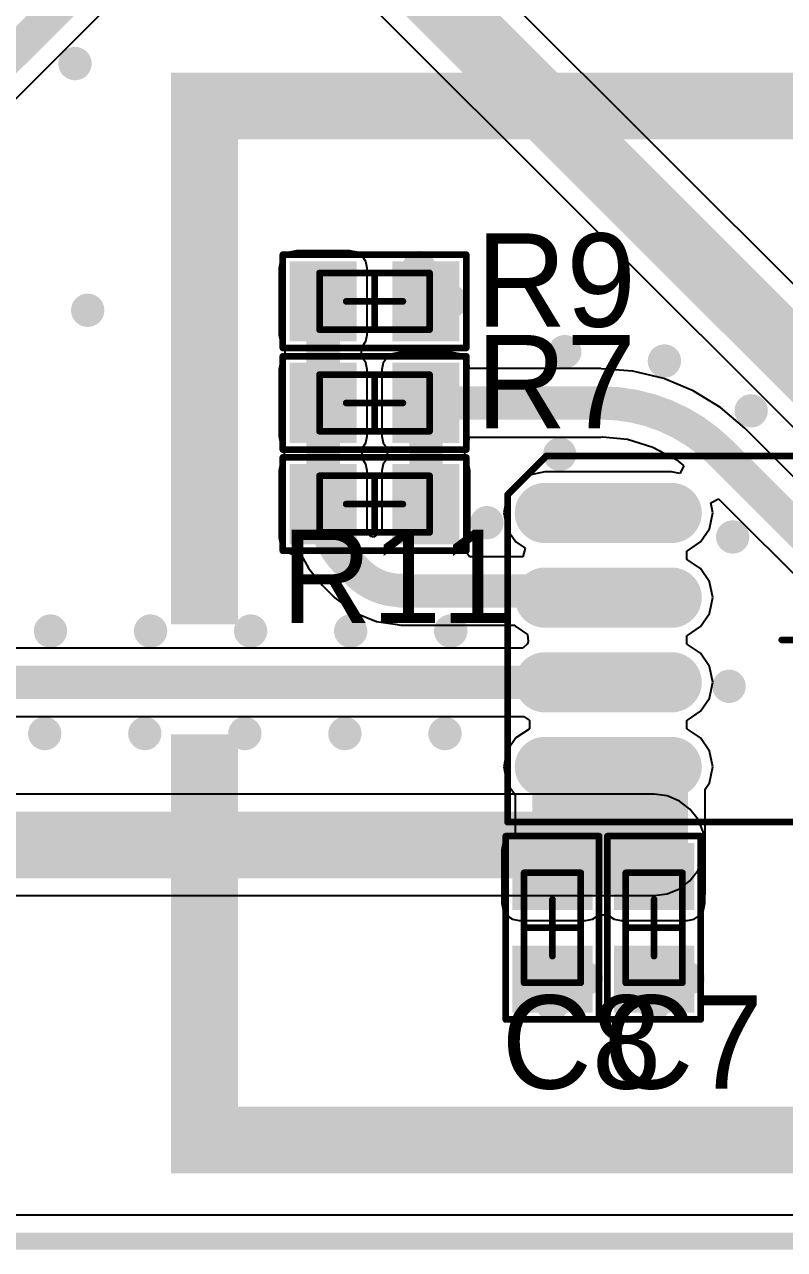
# Model space of a CAD drawing. Header units: millimetres. Extents: x 56 to 179, y 42 to 122.
# Drawn here: x 109.05 to 120.45, y 41.91 to 60.29 of the extents above; entities that cross this region are included whole.
import ezdxf

# ---------------------------------------------------------------- set-up
doc = ezdxf.new("R2010")
doc.units = ezdxf.units.MM
for name, color, linetype in [('BottomLayer', 5, 'Continuous'), ('KeepOutLayer', 6, 'Continuous'), ('Mechanical13', 56, 'Continuous'), ('Mechanical15', 56, 'Continuous'), ('Mechanical29', 56, 'Continuous'), ('MultiLayer', 9, 'Continuous'), ('TopLayer', 1, 'Continuous'), ('TopOverlay', 2, 'Continuous'), ('TopPaste', 8, 'Continuous'), ('TopSolder', 216, 'Continuous'), ('ViaHoleLayer', 16, 'Continuous')]:
    doc.layers.add(name, color=color, linetype=linetype)

# ---------------------------------------------------------------- blocks, each defined once
blk = doc.blocks.new('CC0603_24')
at = {"layer": 'Mechanical13', "const_width": 0.1}
for points in [[(-0.825, -0.425), (-0.825, 0.425)], [(-0.825, 0.425), (0.825, 0.425)], [(0.825, -0.425), (0.825, 0.425)], [(-0.825, -0.425), (0.825, -0.425)]]:
    blk.add_lwpolyline(points, dxfattribs=at)
at = {"layer": 'Mechanical13', "const_width": 0.05}
for points in [[(-0.85, 0.425, 1), (-0.8, 0.425, 1)], [(-0.85, 0.425, 1), (-0.8, 0.425, 1)], [(0.8, 0.425, 1), (0.85, 0.425, 1)], [(0.8, 0.425, 1), (0.85, 0.425, 1)], [(-0.85, -0.425, 1), (-0.8, -0.425, 1)], [(-0.85, -0.425, 1), (-0.8, -0.425, 1)], [(0.8, -0.425, 1), (0.85, -0.425, 1)], [(0.8, -0.425, 1), (0.85, -0.425, 1)]]:
    blk.add_lwpolyline(points, format="xyb", close=True, dxfattribs=at)
at = {"layer": 'Mechanical15', "const_width": 0.1}
for points in [[(0, -0.425), (0, 0.425)], [(-0.425, 0), (0.425, 0)]]:
    blk.add_lwpolyline(points, dxfattribs=at)
at = {"layer": 'Mechanical15', "const_width": 0.05}
for points in [[(-0.025, 0.425, 1), (0.025, 0.425, 1)], [(-0.45, 0, 1), (-0.4, 0, 1)], [(0.4, 0, 1), (0.45, 0, 1)], [(-0.025, -0.425, 1), (0.025, -0.425, 1)]]:
    blk.add_lwpolyline(points, format="xyb", close=True, dxfattribs=at)
at = {"layer": 'TopLayer'}
for points in [[(-1.17, -0.5), (-0.37, -0.5), (-1.17, 0.5), (-0.37, 0.5)], [(0.37, -0.5), (1.17, -0.5), (0.37, 0.5), (1.17, 0.5)]]:
    blk.add_solid(points, dxfattribs=at)
at = {"layer": 'TopOverlay', "const_width": 0.1}
for points in [[(-1.375, -0.7), (-1.375, 0.7)], [(-1.375, 0.7), (1.375, 0.7)], [(1.375, -0.7), (1.375, 0.7)], [(-1.375, -0.7), (1.375, -0.7)]]:
    blk.add_lwpolyline(points, dxfattribs=at)
at = {"layer": 'TopOverlay', "const_width": 0.05}
for points in [[(-1.4, 0.7, 1), (-1.35, 0.7, 1)], [(-1.4, 0.7, 1), (-1.35, 0.7, 1)], [(1.35, 0.7, 1), (1.4, 0.7, 1)], [(1.35, 0.7, 1), (1.4, 0.7, 1)], [(-1.4, -0.7, 1), (-1.35, -0.7, 1)], [(-1.4, -0.7, 1), (-1.35, -0.7, 1)], [(1.35, -0.7, 1), (1.4, -0.7, 1)], [(1.35, -0.7, 1), (1.4, -0.7, 1)]]:
    blk.add_lwpolyline(points, format="xyb", close=True, dxfattribs=at)
at = {"layer": 'TopPaste'}
for points in [[(-1.17, -0.5), (-0.37, -0.5), (-1.17, 0.5), (-0.37, 0.5)], [(0.37, -0.5), (1.17, -0.5), (0.37, 0.5), (1.17, 0.5)]]:
    blk.add_solid(points, dxfattribs=at)
at = {"layer": 'TopSolder'}
for points in [[(-1.272, -0.602), (-0.268, -0.602), (-1.272, 0.602), (-0.268, 0.602)], [(0.268, -0.602), (1.272, -0.602), (0.268, 0.602), (1.272, 0.602)]]:
    blk.add_solid(points, dxfattribs=at)
blk = doc.blocks.new('CC0603_26')
at = {"layer": 'Mechanical13', "const_width": 0.1}
for points in [[(-0.825, 0.425), (-0.825, -0.425)], [(0.825, 0.425), (-0.825, 0.425)], [(0.825, 0.425), (0.825, -0.425)], [(0.825, -0.425), (-0.825, -0.425)]]:
    blk.add_lwpolyline(points, dxfattribs=at)
at = {"layer": 'Mechanical13', "const_width": 0.05}
for points in [[(-0.85, 0.425, 1), (-0.8, 0.425, 1)], [(-0.85, 0.425, 1), (-0.8, 0.425, 1)], [(0.8, 0.425, 1), (0.85, 0.425, 1)], [(0.8, 0.425, 1), (0.85, 0.425, 1)], [(-0.85, -0.425, 1), (-0.8, -0.425, 1)], [(-0.85, -0.425, 1), (-0.8, -0.425, 1)], [(0.8, -0.425, 1), (0.85, -0.425, 1)], [(0.8, -0.425, 1), (0.85, -0.425, 1)]]:
    blk.add_lwpolyline(points, format="xyb", close=True, dxfattribs=at)
at = {"layer": 'Mechanical15', "const_width": 0.1}
for points in [[(0, 0.425), (0, -0.425)], [(0.425, 0), (-0.425, 0)]]:
    blk.add_lwpolyline(points, dxfattribs=at)
at = {"layer": 'Mechanical15', "const_width": 0.05}
for points in [[(-0.025, 0.425, 1), (0.025, 0.425, 1)], [(-0.45, 0, 1), (-0.4, 0, 1)], [(0.4, 0, 1), (0.45, 0, 1)], [(-0.025, -0.425, 1), (0.025, -0.425, 1)]]:
    blk.add_lwpolyline(points, format="xyb", close=True, dxfattribs=at)
at = {"layer": 'TopLayer'}
for points in [[(-1.17, -0.5), (-0.37, -0.5), (-1.17, 0.5), (-0.37, 0.5)], [(0.37, -0.5), (1.17, -0.5), (0.37, 0.5), (1.17, 0.5)]]:
    blk.add_solid(points, dxfattribs=at)
at = {"layer": 'TopOverlay', "const_width": 0.1}
for points in [[(-1.375, 0.7), (-1.375, -0.7)], [(1.375, 0.7), (-1.375, 0.7)], [(1.375, 0.7), (1.375, -0.7)], [(1.375, -0.7), (-1.375, -0.7)]]:
    blk.add_lwpolyline(points, dxfattribs=at)
at = {"layer": 'TopOverlay', "const_width": 0.05}
for points in [[(-1.4, 0.7, 1), (-1.35, 0.7, 1)], [(-1.4, 0.7, 1), (-1.35, 0.7, 1)], [(1.35, 0.7, 1), (1.4, 0.7, 1)], [(1.35, 0.7, 1), (1.4, 0.7, 1)], [(-1.4, -0.7, 1), (-1.35, -0.7, 1)], [(-1.4, -0.7, 1), (-1.35, -0.7, 1)], [(1.35, -0.7, 1), (1.4, -0.7, 1)], [(1.35, -0.7, 1), (1.4, -0.7, 1)]]:
    blk.add_lwpolyline(points, format="xyb", close=True, dxfattribs=at)
at = {"layer": 'TopPaste'}
for points in [[(-1.17, -0.5), (-0.37, -0.5), (-1.17, 0.5), (-0.37, 0.5)], [(0.37, -0.5), (1.17, -0.5), (0.37, 0.5), (1.17, 0.5)]]:
    blk.add_solid(points, dxfattribs=at)
at = {"layer": 'TopSolder'}
for points in [[(-1.272, -0.602), (-0.268, -0.602), (-1.272, 0.602), (-0.268, 0.602)], [(0.268, -0.602), (1.272, -0.602), (0.268, 0.602), (1.272, 0.602)]]:
    blk.add_solid(points, dxfattribs=at)
blk = doc.blocks.new('CC0603_38')
at = {"layer": 'Mechanical13', "const_width": 0.1}
for points in [[(-0.825, -0.425), (-0.825, 0.425)], [(0.825, 0.425), (-0.825, 0.425)], [(0.825, -0.425), (0.825, 0.425)], [(0.825, -0.425), (-0.825, -0.425)]]:
    blk.add_lwpolyline(points, dxfattribs=at)
at = {"layer": 'Mechanical13', "const_width": 0.05}
for points in [[(-0.85, 0.425, 1), (-0.8, 0.425, 1)], [(-0.85, 0.425, 1), (-0.8, 0.425, 1)], [(0.8, 0.425, 1), (0.85, 0.425, 1)], [(0.8, 0.425, 1), (0.85, 0.425, 1)], [(-0.85, -0.425, 1), (-0.8, -0.425, 1)], [(-0.85, -0.425, 1), (-0.8, -0.425, 1)], [(0.8, -0.425, 1), (0.85, -0.425, 1)], [(0.8, -0.425, 1), (0.85, -0.425, 1)]]:
    blk.add_lwpolyline(points, format="xyb", close=True, dxfattribs=at)
at = {"layer": 'Mechanical15', "const_width": 0.1}
for points in [[(0, -0.425), (0, 0.425)], [(0.425, 0), (-0.425, 0)]]:
    blk.add_lwpolyline(points, dxfattribs=at)
at = {"layer": 'Mechanical15', "const_width": 0.05}
for points in [[(-0.025, 0.425, 1), (0.025, 0.425, 1)], [(-0.45, 0, 1), (-0.4, 0, 1)], [(0.4, 0, 1), (0.45, 0, 1)], [(-0.025, -0.425, 1), (0.025, -0.425, 1)]]:
    blk.add_lwpolyline(points, format="xyb", close=True, dxfattribs=at)
at = {"layer": 'TopLayer'}
for points in [[(-1.17, -0.5), (-0.37, -0.5), (-1.17, 0.5), (-0.37, 0.5)], [(0.37, -0.5), (1.17, -0.5), (0.37, 0.5), (1.17, 0.5)]]:
    blk.add_solid(points, dxfattribs=at)
at = {"layer": 'TopOverlay', "const_width": 0.1}
for points in [[(-1.375, -0.7), (-1.375, 0.7)], [(1.375, 0.7), (-1.375, 0.7)], [(1.375, -0.7), (1.375, 0.7)], [(1.375, -0.7), (-1.375, -0.7)]]:
    blk.add_lwpolyline(points, dxfattribs=at)
at = {"layer": 'TopOverlay', "const_width": 0.05}
for points in [[(-1.4, 0.7, 1), (-1.35, 0.7, 1)], [(-1.4, 0.7, 1), (-1.35, 0.7, 1)], [(1.35, 0.7, 1), (1.4, 0.7, 1)], [(1.35, 0.7, 1), (1.4, 0.7, 1)], [(-1.4, -0.7, 1), (-1.35, -0.7, 1)], [(-1.4, -0.7, 1), (-1.35, -0.7, 1)], [(1.35, -0.7, 1), (1.4, -0.7, 1)], [(1.35, -0.7, 1), (1.4, -0.7, 1)]]:
    blk.add_lwpolyline(points, format="xyb", close=True, dxfattribs=at)
at = {"layer": 'TopPaste'}
for points in [[(-1.17, -0.5), (-0.37, -0.5), (-1.17, 0.5), (-0.37, 0.5)], [(0.37, -0.5), (1.17, -0.5), (0.37, 0.5), (1.17, 0.5)]]:
    blk.add_solid(points, dxfattribs=at)
at = {"layer": 'TopSolder'}
for points in [[(-1.272, -0.602), (-0.268, -0.602), (-1.272, 0.602), (-0.268, 0.602)], [(0.268, -0.602), (1.272, -0.602), (0.268, 0.602), (1.272, 0.602)]]:
    blk.add_solid(points, dxfattribs=at)
blk = doc.blocks.new('CC0603_39')
at = {"layer": 'Mechanical13', "const_width": 0.1}
for points in [[(-0.825, -0.425), (-0.825, 0.425)], [(0.825, 0.425), (-0.825, 0.425)], [(0.825, -0.425), (0.825, 0.425)], [(0.825, -0.425), (-0.825, -0.425)]]:
    blk.add_lwpolyline(points, dxfattribs=at)
at = {"layer": 'Mechanical13', "const_width": 0.05}
for points in [[(-0.85, 0.425, 1), (-0.8, 0.425, 1)], [(-0.85, 0.425, 1), (-0.8, 0.425, 1)], [(0.8, 0.425, 1), (0.85, 0.425, 1)], [(0.8, 0.425, 1), (0.85, 0.425, 1)], [(-0.85, -0.425, 1), (-0.8, -0.425, 1)], [(-0.85, -0.425, 1), (-0.8, -0.425, 1)], [(0.8, -0.425, 1), (0.85, -0.425, 1)], [(0.8, -0.425, 1), (0.85, -0.425, 1)]]:
    blk.add_lwpolyline(points, format="xyb", close=True, dxfattribs=at)
at = {"layer": 'Mechanical15', "const_width": 0.1}
for points in [[(0, -0.425), (0, 0.425)], [(0.425, 0), (-0.425, 0)]]:
    blk.add_lwpolyline(points, dxfattribs=at)
at = {"layer": 'Mechanical15', "const_width": 0.05}
for points in [[(-0.025, 0.425, 1), (0.025, 0.425, 1)], [(-0.45, 0, 1), (-0.4, 0, 1)], [(0.4, 0, 1), (0.45, 0, 1)], [(-0.025, -0.425, 1), (0.025, -0.425, 1)]]:
    blk.add_lwpolyline(points, format="xyb", close=True, dxfattribs=at)
at = {"layer": 'TopLayer'}
for points in [[(-1.17, -0.5), (-0.37, -0.5), (-1.17, 0.5), (-0.37, 0.5)], [(0.37, -0.5), (1.17, -0.5), (0.37, 0.5), (1.17, 0.5)]]:
    blk.add_solid(points, dxfattribs=at)
at = {"layer": 'TopOverlay', "const_width": 0.1}
for points in [[(-1.375, -0.7), (-1.375, 0.7)], [(1.375, 0.7), (-1.375, 0.7)], [(1.375, -0.7), (1.375, 0.7)], [(1.375, -0.7), (-1.375, -0.7)]]:
    blk.add_lwpolyline(points, dxfattribs=at)
at = {"layer": 'TopOverlay', "const_width": 0.05}
for points in [[(-1.4, 0.7, 1), (-1.35, 0.7, 1)], [(-1.4, 0.7, 1), (-1.35, 0.7, 1)], [(1.35, 0.7, 1), (1.4, 0.7, 1)], [(1.35, 0.7, 1), (1.4, 0.7, 1)], [(-1.4, -0.7, 1), (-1.35, -0.7, 1)], [(-1.4, -0.7, 1), (-1.35, -0.7, 1)], [(1.35, -0.7, 1), (1.4, -0.7, 1)], [(1.35, -0.7, 1), (1.4, -0.7, 1)]]:
    blk.add_lwpolyline(points, format="xyb", close=True, dxfattribs=at)
at = {"layer": 'TopPaste'}
for points in [[(-1.17, -0.5), (-0.37, -0.5), (-1.17, 0.5), (-0.37, 0.5)], [(0.37, -0.5), (1.17, -0.5), (0.37, 0.5), (1.17, 0.5)]]:
    blk.add_solid(points, dxfattribs=at)
at = {"layer": 'TopSolder'}
for points in [[(-1.272, -0.602), (-0.268, -0.602), (-1.272, 0.602), (-0.268, 0.602)], [(0.268, -0.602), (1.272, -0.602), (0.268, 0.602), (1.272, 0.602)]]:
    blk.add_solid(points, dxfattribs=at)
blk = doc.blocks.new('CC0603_43')
at = {"layer": 'Mechanical13', "const_width": 0.1}
for points in [[(-0.825, -0.425), (-0.825, 0.425)], [(-0.825, 0.425), (0.825, 0.425)], [(0.825, -0.425), (0.825, 0.425)], [(-0.825, -0.425), (0.825, -0.425)]]:
    blk.add_lwpolyline(points, dxfattribs=at)
at = {"layer": 'Mechanical13', "const_width": 0.05}
for points in [[(-0.85, 0.425, 1), (-0.8, 0.425, 1)], [(-0.85, 0.425, 1), (-0.8, 0.425, 1)], [(0.8, 0.425, 1), (0.85, 0.425, 1)], [(0.8, 0.425, 1), (0.85, 0.425, 1)], [(-0.85, -0.425, 1), (-0.8, -0.425, 1)], [(-0.85, -0.425, 1), (-0.8, -0.425, 1)], [(0.8, -0.425, 1), (0.85, -0.425, 1)], [(0.8, -0.425, 1), (0.85, -0.425, 1)]]:
    blk.add_lwpolyline(points, format="xyb", close=True, dxfattribs=at)
at = {"layer": 'Mechanical15', "const_width": 0.1}
for points in [[(0, -0.425), (0, 0.425)], [(-0.425, 0), (0.425, 0)]]:
    blk.add_lwpolyline(points, dxfattribs=at)
at = {"layer": 'Mechanical15', "const_width": 0.05}
for points in [[(-0.025, 0.425, 1), (0.025, 0.425, 1)], [(-0.45, 0, 1), (-0.4, 0, 1)], [(0.4, 0, 1), (0.45, 0, 1)], [(-0.025, -0.425, 1), (0.025, -0.425, 1)]]:
    blk.add_lwpolyline(points, format="xyb", close=True, dxfattribs=at)
at = {"layer": 'TopLayer'}
for points in [[(-1.17, -0.5), (-0.37, -0.5), (-1.17, 0.5), (-0.37, 0.5)], [(0.37, -0.5), (1.17, -0.5), (0.37, 0.5), (1.17, 0.5)]]:
    blk.add_solid(points, dxfattribs=at)
at = {"layer": 'TopOverlay', "const_width": 0.1}
for points in [[(-1.375, -0.7), (-1.375, 0.7)], [(-1.375, 0.7), (1.375, 0.7)], [(1.375, -0.7), (1.375, 0.7)], [(-1.375, -0.7), (1.375, -0.7)]]:
    blk.add_lwpolyline(points, dxfattribs=at)
at = {"layer": 'TopOverlay', "const_width": 0.05}
for points in [[(-1.4, 0.7, 1), (-1.35, 0.7, 1)], [(-1.4, 0.7, 1), (-1.35, 0.7, 1)], [(1.35, 0.7, 1), (1.4, 0.7, 1)], [(1.35, 0.7, 1), (1.4, 0.7, 1)], [(-1.4, -0.7, 1), (-1.35, -0.7, 1)], [(-1.4, -0.7, 1), (-1.35, -0.7, 1)], [(1.35, -0.7, 1), (1.4, -0.7, 1)], [(1.35, -0.7, 1), (1.4, -0.7, 1)]]:
    blk.add_lwpolyline(points, format="xyb", close=True, dxfattribs=at)
at = {"layer": 'TopPaste'}
for points in [[(-1.17, -0.5), (-0.37, -0.5), (-1.17, 0.5), (-0.37, 0.5)], [(0.37, -0.5), (1.17, -0.5), (0.37, 0.5), (1.17, 0.5)]]:
    blk.add_solid(points, dxfattribs=at)
at = {"layer": 'TopSolder'}
for points in [[(-1.272, -0.602), (-0.268, -0.602), (-1.272, 0.602), (-0.268, 0.602)], [(0.268, -0.602), (1.272, -0.602), (0.268, 0.602), (1.272, 0.602)]]:
    blk.add_solid(points, dxfattribs=at)
blk = doc.blocks.new('SOIC_8N_45')
at = {"layer": 'Mechanical15', "const_width": 0.1}
for points in [[(0, -0.5), (0, 0.5)], [(-0.5, 0), (0.5, 0)]]:
    blk.add_lwpolyline(points, dxfattribs=at)
at = {"layer": 'Mechanical15', "const_width": 0.05}
for points in [[(-0.025, 0.5, 1), (0.025, 0.5, 1)], [(-0.525, 0, 1), (-0.475, 0, 1)], [(0.475, 0, 1), (0.525, 0, 1)], [(-0.025, -0.5, 1), (0.025, -0.5, 1)]]:
    blk.add_lwpolyline(points, format="xyb", close=True, dxfattribs=at)
at = {"layer": 'Mechanical15'}
blk.add_lwpolyline([(-4.182, -2.75), (4.176, -2.75)], dxfattribs=at)
for points in [[(-4.182, -2.75, 1), (-4.182, -2.75, 1)], [(4.176, -2.75, 1), (4.176, -2.75, 1)]]:
    blk.add_lwpolyline(points, format="xyb", close=True, dxfattribs=at)
at = {"layer": 'TopLayer', "const_width": 0.7}
for points in [[(-2.15, 1.905), (-4.05, 1.905)], [(4.05, 1.905), (2.15, 1.905)], [(-2.15, 0.635), (-4.05, 0.635)], [(4.05, 0.635), (2.15, 0.635)], [(-2.15, -0.635), (-4.05, -0.635)], [(4.05, -0.635), (2.15, -0.635)], [(-2.15, -1.905), (-4.05, -1.905)], [(4.05, -1.905), (2.15, -1.905)]]:
    blk.add_lwpolyline(points, dxfattribs=at)
at = {"layer": 'TopLayer', "const_width": 0.35}
for points in [[(-4.225, 1.905, 1), (-3.875, 1.905, 1)], [(-2.325, 1.905, 1), (-1.975, 1.905, 1)], [(1.975, 1.905, 1), (2.325, 1.905, 1)], [(3.875, 1.905, 1), (4.225, 1.905, 1)], [(-4.225, 0.635, 1), (-3.875, 0.635, 1)], [(-2.325, 0.635, 1), (-1.975, 0.635, 1)], [(1.975, 0.635, 1), (2.325, 0.635, 1)], [(3.875, 0.635, 1), (4.225, 0.635, 1)], [(-4.225, -0.635, 1), (-3.875, -0.635, 1)], [(-2.325, -0.635, 1), (-1.975, -0.635, 1)], [(1.975, -0.635, 1), (2.325, -0.635, 1)], [(3.875, -0.635, 1), (4.225, -0.635, 1)], [(-4.225, -1.905, 1), (-3.875, -1.905, 1)], [(-2.325, -1.905, 1), (-1.975, -1.905, 1)], [(1.975, -1.905, 1), (2.325, -1.905, 1)], [(3.875, -1.905, 1), (4.225, -1.905, 1)]]:
    blk.add_lwpolyline(points, format="xyb", close=True, dxfattribs=at)
at = {"layer": 'TopOverlay', "const_width": 0.1}
for points in [[(-4.61, 2.178), (-4.026, 2.762)], [(-4.026, 2.762), (4.599, 2.762)], [(4.599, -2.733), (4.599, 2.762)], [(-4.61, -2.733), (-4.61, 2.178)], [(-4.61, -2.733), (4.599, -2.733)]]:
    blk.add_lwpolyline(points, dxfattribs=at)
at = {"layer": 'TopOverlay', "const_width": 0.05}
for points in [[(-4.051, 2.762, 1), (-4.001, 2.762, 1)], [(-4.051, 2.762, 1), (-4.001, 2.762, 1)], [(4.574, 2.762, 1), (4.624, 2.762, 1)], [(4.574, 2.762, 1), (4.624, 2.762, 1)], [(-4.635, 2.178, 1), (-4.585, 2.178, 1)], [(-4.635, 2.178, 1), (-4.585, 2.178, 1)], [(-4.635, -2.733, 1), (-4.585, -2.733, 1)], [(-4.635, -2.733, 1), (-4.585, -2.733, 1)], [(4.574, -2.733, 1), (4.624, -2.733, 1)], [(4.574, -2.733, 1), (4.624, -2.733, 1)]]:
    blk.add_lwpolyline(points, format="xyb", close=True, dxfattribs=at)
at = {"layer": 'TopPaste', "const_width": 0.7}
for points in [[(-2.15, 1.905), (-4.05, 1.905)], [(4.05, 1.905), (2.15, 1.905)], [(-2.15, 0.635), (-4.05, 0.635)], [(4.05, 0.635), (2.15, 0.635)], [(-2.15, -0.635), (-4.05, -0.635)], [(4.05, -0.635), (2.15, -0.635)], [(-2.15, -1.905), (-4.05, -1.905)], [(4.05, -1.905), (2.15, -1.905)]]:
    blk.add_lwpolyline(points, dxfattribs=at)
at = {"layer": 'TopPaste', "const_width": 0.35}
for points in [[(-4.225, 1.905, 1), (-3.875, 1.905, 1)], [(-2.325, 1.905, 1), (-1.975, 1.905, 1)], [(1.975, 1.905, 1), (2.325, 1.905, 1)], [(3.875, 1.905, 1), (4.225, 1.905, 1)], [(-4.225, 0.635, 1), (-3.875, 0.635, 1)], [(-2.325, 0.635, 1), (-1.975, 0.635, 1)], [(1.975, 0.635, 1), (2.325, 0.635, 1)], [(3.875, 0.635, 1), (4.225, 0.635, 1)], [(-4.225, -0.635, 1), (-3.875, -0.635, 1)], [(-2.325, -0.635, 1), (-1.975, -0.635, 1)], [(1.975, -0.635, 1), (2.325, -0.635, 1)], [(3.875, -0.635, 1), (4.225, -0.635, 1)], [(-4.225, -1.905, 1), (-3.875, -1.905, 1)], [(-2.325, -1.905, 1), (-1.975, -1.905, 1)], [(1.975, -1.905, 1), (2.325, -1.905, 1)], [(3.875, -1.905, 1), (4.225, -1.905, 1)]]:
    blk.add_lwpolyline(points, format="xyb", close=True, dxfattribs=at)
at = {"layer": 'TopSolder', "const_width": 0.903}
for points in [[(-2.15, 1.905), (-4.05, 1.905)], [(4.05, 1.905), (2.15, 1.905)], [(-2.15, 0.635), (-4.05, 0.635)], [(4.05, 0.635), (2.15, 0.635)], [(-2.15, -0.635), (-4.05, -0.635)], [(4.05, -0.635), (2.15, -0.635)], [(-2.15, -1.905), (-4.05, -1.905)], [(4.05, -1.905), (2.15, -1.905)]]:
    blk.add_lwpolyline(points, dxfattribs=at)
at = {"layer": 'TopSolder', "const_width": 0.452}
for points in [[(-4.276, 1.905, 1), (-3.824, 1.905, 1)], [(-2.376, 1.905, 1), (-1.924, 1.905, 1)], [(1.924, 1.905, 1), (2.376, 1.905, 1)], [(3.824, 1.905, 1), (4.276, 1.905, 1)], [(-4.276, 0.635, 1), (-3.824, 0.635, 1)], [(-2.376, 0.635, 1), (-1.924, 0.635, 1)], [(1.924, 0.635, 1), (2.376, 0.635, 1)], [(3.824, 0.635, 1), (4.276, 0.635, 1)], [(-4.276, -0.635, 1), (-3.824, -0.635, 1)], [(-2.376, -0.635, 1), (-1.924, -0.635, 1)], [(1.924, -0.635, 1), (2.376, -0.635, 1)], [(3.824, -0.635, 1), (4.276, -0.635, 1)], [(-4.276, -1.905, 1), (-3.824, -1.905, 1)], [(-2.376, -1.905, 1), (-1.924, -1.905, 1)], [(1.924, -1.905, 1), (2.376, -1.905, 1)], [(3.824, -1.905, 1), (4.276, -1.905, 1)]]:
    blk.add_lwpolyline(points, format="xyb", close=True, dxfattribs=at)

msp = doc.modelspace()

# ---------------------------------------------------------------- linework, layer by layer
at = {"layer": 'BottomLayer'}
for p, q in [((124.555, 52.415), (101.376, 75.595)), ((100.523, 74.296), (123.702, 51.117)), ((118.491, 48.74), (99.692, 48.74)), ((118.688, 48.714), (118.491, 48.74)), ((118.871, 48.638), (118.688, 48.714)), ((119.029, 48.517), (118.871, 48.638)), ((119.15, 48.36), (119.029, 48.517)), ((119.226, 48.176), (119.15, 48.36)), ((119.252, 47.98), (119.226, 48.176)), ((119.226, 47.783), (119.252, 47.98)), ((119.15, 47.599), (119.226, 47.783)), ((119.029, 47.442), (119.15, 47.599)), ((118.871, 47.321), (119.029, 47.442)), ((118.491, 47.219), (118.688, 47.245)), ((118.688, 47.245), (118.871, 47.321)), ((99.377, 47.219), (118.491, 47.219)), ((154.552, 42.425), (57.538, 42.425))]:
    msp.add_line(p, q, dxfattribs=at)
at = {"layer": 'BottomLayer', "const_width": 1}
for points in [[(100.838, 75.057), (124.24, 51.655)], [(99.377, 47.98), (118.491, 47.98)]]:
    msp.add_lwpolyline(points, dxfattribs=at)
at = {"layer": 'BottomLayer'}
for points, const_width in [([(109.685, 59.701, 1), (109.935, 59.701, 1)], 0.25), ([(111.635, 59.055, 1), (111.885, 59.055, 1)], 0.25), ([(112.763, 59.055, 1), (113.013, 59.055, 1)], 0.25), ([(113.891, 59.055, 1), (114.141, 59.055, 1)], 0.25), ([(115.019, 59.055, 1), (115.269, 59.055, 1)], 0.25), ([(118.563, 59.055, 1), (118.813, 59.055, 1)], 0.25), ([(119.676, 59.055, 1), (119.926, 59.055, 1)], 0.25), ([(111.635, 58.021, 1), (111.885, 58.021, 1)], 0.25), ([(111.635, 56.987, 1), (111.885, 56.987, 1)], 0.25), ([(114.841, 56.642, 1), (115.091, 56.642, 1)], 0.25), ([(109.875, 56, 1), (110.125, 56, 1)], 0.25), ([(115.318, 56.134, 1), (115.568, 56.134, 1)], 0.25), ([(111.635, 55.953, 1), (111.885, 55.953, 1)], 0.25), ([(117.027, 55.379, 1), (117.277, 55.379, 1)], 0.25), ([(118.521, 55.239, 1), (118.771, 55.239, 1)], 0.25), ([(111.635, 54.918, 1), (111.885, 54.918, 1)], 0.25), ([(119.821, 54.491, 1), (120.071, 54.491, 1)], 0.25), ([(111.635, 53.884, 1), (111.885, 53.884, 1)], 0.25), ([(116.951, 53.841, 1), (117.201, 53.841, 1)], 0.25), ([(111.635, 52.85, 1), (111.885, 52.85, 1)], 0.25), ([(115.859, 52.813, 1), (116.109, 52.813, 1)], 0.25), ([(119.544, 52.599, 1), (119.794, 52.599, 1)], 0.25), ([(111.635, 51.816, 1), (111.885, 51.816, 1)], 0.25), ([(109.317, 51.188, 1), (109.567, 51.188, 1)], 0.25), ([(110.817, 51.188, 1), (111.067, 51.188, 1)], 0.25), ([(112.317, 51.188, 1), (112.567, 51.188, 1)], 0.25), ([(113.817, 51.188, 1), (114.067, 51.188, 1)], 0.25), ([(115.317, 51.188, 1), (115.567, 51.188, 1)], 0.25), ([(119.49, 50.359, 1), (119.74, 50.359, 1)], 0.25), ([(109.231, 49.65, 1), (109.481, 49.65, 1)], 0.25), ([(110.731, 49.65, 1), (110.981, 49.65, 1)], 0.25), ([(112.231, 49.65, 1), (112.481, 49.65, 1)], 0.25), ([(113.731, 49.65, 1), (113.981, 49.65, 1)], 0.25), ([(115.231, 49.65, 1), (115.481, 49.65, 1)], 0.25), ([(111.635, 49.149, 1), (111.885, 49.149, 1)], 0.25), ([(118.241, 47.98, 1), (118.741, 47.98, 1)], 0.5), ([(116.969, 47.98, 1), (117.219, 47.98, 1)], 0.25), ([(117.668, 47.98, 1), (117.917, 47.98, 1)], 0.25), ([(118.366, 47.98, 1), (118.616, 47.98, 1)], 0.25), ([(111.635, 46.99, 1), (111.885, 46.99, 1)], 0.25), ([(117.35, 45.974, 1), (117.6, 45.974, 1)], 0.25), ([(118.874, 45.974, 1), (119.124, 45.974, 1)], 0.25), ([(111.635, 45.847, 1), (111.885, 45.847, 1)], 0.25), ([(116.842, 45.593, 1), (117.092, 45.593, 1)], 0.25), ([(118.366, 45.593, 1), (118.616, 45.593, 1)], 0.25), ([(111.635, 44.666, 1), (111.885, 44.666, 1)], 0.25), ([(111.635, 43.561, 1), (111.885, 43.561, 1)], 0.25), ([(112.763, 43.561, 1), (113.013, 43.561, 1)], 0.25), ([(113.891, 43.561, 1), (114.141, 43.561, 1)], 0.25), ([(115.019, 43.561, 1), (115.269, 43.561, 1)], 0.25), ([(116.147, 43.561, 1), (116.397, 43.561, 1)], 0.25), ([(117.275, 43.561, 1), (117.525, 43.561, 1)], 0.25), ([(118.403, 43.561, 1), (118.653, 43.561, 1)], 0.25), ([(119.531, 43.561, 1), (119.781, 43.561, 1)], 0.25)]:
    msp.add_lwpolyline(points, format="xyb", close=True, dxfattribs=dict(at, const_width=const_width))
at = {"layer": 'KeepOutLayer', "const_width": 0.254}
msp.add_lwpolyline([(57.023, 42.037), (154.94, 42.037)], dxfattribs=at)
at = {"layer": 'Mechanical29', "const_width": 0.254}
msp.add_lwpolyline([(57.023, 42.037), (154.94, 42.037)], dxfattribs=at)
at = {"layer": 'MultiLayer', "const_width": 0.25}
for points in [[(109.685, 59.701, 1), (109.935, 59.701, 1)], [(111.635, 59.055, 1), (111.885, 59.055, 1)], [(112.763, 59.055, 1), (113.013, 59.055, 1)], [(113.891, 59.055, 1), (114.141, 59.055, 1)], [(115.019, 59.055, 1), (115.269, 59.055, 1)], [(118.563, 59.055, 1), (118.813, 59.055, 1)], [(119.676, 59.055, 1), (119.926, 59.055, 1)], [(111.635, 58.021, 1), (111.885, 58.021, 1)], [(111.635, 56.987, 1), (111.885, 56.987, 1)], [(114.841, 56.642, 1), (115.091, 56.642, 1)], [(109.875, 56, 1), (110.125, 56, 1)], [(115.318, 56.134, 1), (115.568, 56.134, 1)], [(111.635, 55.953, 1), (111.885, 55.953, 1)], [(117.027, 55.379, 1), (117.277, 55.379, 1)], [(118.521, 55.239, 1), (118.771, 55.239, 1)], [(111.635, 54.918, 1), (111.885, 54.918, 1)], [(119.821, 54.491, 1), (120.071, 54.491, 1)], [(111.635, 53.884, 1), (111.885, 53.884, 1)], [(116.951, 53.841, 1), (117.201, 53.841, 1)], [(111.635, 52.85, 1), (111.885, 52.85, 1)], [(115.859, 52.813, 1), (116.109, 52.813, 1)], [(119.544, 52.599, 1), (119.794, 52.599, 1)], [(111.635, 51.816, 1), (111.885, 51.816, 1)], [(109.317, 51.188, 1), (109.567, 51.188, 1)], [(110.817, 51.188, 1), (111.067, 51.188, 1)], [(112.317, 51.188, 1), (112.567, 51.188, 1)], [(113.817, 51.188, 1), (114.067, 51.188, 1)], [(115.317, 51.188, 1), (115.567, 51.188, 1)], [(119.49, 50.359, 1), (119.74, 50.359, 1)], [(109.231, 49.65, 1), (109.481, 49.65, 1)], [(110.731, 49.65, 1), (110.981, 49.65, 1)], [(112.231, 49.65, 1), (112.481, 49.65, 1)], [(113.731, 49.65, 1), (113.981, 49.65, 1)], [(115.231, 49.65, 1), (115.481, 49.65, 1)], [(111.635, 49.149, 1), (111.885, 49.149, 1)], [(116.969, 47.98, 1), (117.219, 47.98, 1)], [(117.668, 47.98, 1), (117.917, 47.98, 1)], [(118.366, 47.98, 1), (118.616, 47.98, 1)], [(111.635, 46.99, 1), (111.885, 46.99, 1)], [(117.35, 45.974, 1), (117.6, 45.974, 1)], [(118.874, 45.974, 1), (119.124, 45.974, 1)], [(111.635, 45.847, 1), (111.885, 45.847, 1)], [(116.842, 45.593, 1), (117.092, 45.593, 1)], [(118.366, 45.593, 1), (118.616, 45.593, 1)], [(111.635, 44.666, 1), (111.885, 44.666, 1)], [(111.635, 43.561, 1), (111.885, 43.561, 1)], [(112.763, 43.561, 1), (113.013, 43.561, 1)], [(113.891, 43.561, 1), (114.141, 43.561, 1)], [(115.019, 43.561, 1), (115.269, 43.561, 1)], [(116.147, 43.561, 1), (116.397, 43.561, 1)], [(117.275, 43.561, 1), (117.525, 43.561, 1)], [(118.403, 43.561, 1), (118.653, 43.561, 1)], [(119.531, 43.561, 1), (119.781, 43.561, 1)]]:
    msp.add_lwpolyline(points, format="xyb", close=True, dxfattribs=at)
at = {"layer": 'TopLayer'}
for p, q in [((104.237, 54.489), (121.158, 71.41)), ((112.947, 56.817), (112.891, 56.733)), ((113.031, 56.873), (112.947, 56.817)), ((113.13, 56.893), (113.031, 56.873)), ((113.93, 56.893), (113.13, 56.893)), ((114.029, 56.873), (113.93, 56.893)), ((114.113, 56.817), (114.029, 56.873)), ((114.169, 56.733), (114.113, 56.817)), ((112.891, 56.733), (112.871, 56.634)), ((112.871, 56.634), (112.871, 55.634)), ((114.189, 56.634), (114.169, 56.733)), ((114.189, 55.634), (114.189, 56.634)), ((112.871, 55.634), (112.891, 55.535)), ((112.891, 55.535), (112.947, 55.451)), ((114.113, 55.451), (114.169, 55.535)), ((114.169, 55.535), (114.189, 55.634)), ((112.947, 55.451), (112.953, 55.447)), ((112.953, 55.447), (112.953, 55.297)), ((114.107, 55.447), (114.113, 55.451)), ((114.107, 55.297), (114.107, 55.447)), ((114.571, 55.349), (114.487, 55.293)), ((114.67, 55.369), (114.571, 55.349)), ((115.47, 55.369), (114.67, 55.369)), ((115.569, 55.349), (115.47, 55.369)), ((115.653, 55.293), (115.569, 55.349)), ((112.891, 55.209), (112.871, 55.11)), ((112.947, 55.293), (112.891, 55.209)), ((112.953, 55.297), (112.947, 55.293)), ((114.113, 55.293), (114.107, 55.297)), ((114.169, 55.209), (114.113, 55.293)), ((114.189, 55.11), (114.169, 55.209)), ((114.431, 55.209), (114.411, 55.11)), ((114.487, 55.293), (114.431, 55.209)), ((115.709, 55.209), (115.653, 55.293)), ((115.726, 55.124), (115.709, 55.209)), ((112.871, 55.11), (112.871, 54.11)), ((114.189, 54.11), (114.189, 55.11)), ((114.411, 55.11), (114.411, 54.11)), ((117.693, 55.124), (115.726, 55.124)), ((117.697, 55.123), (117.693, 55.124)), ((118.171, 55.086), (117.697, 55.123)), ((118.636, 54.974), (118.171, 55.086)), ((119.079, 54.791), (118.636, 54.974)), ((119.488, 54.54), (119.079, 54.791)), ((119.849, 54.232), (119.488, 54.54)), ((119.852, 54.229), (119.849, 54.232)), ((122.323, 51.759), (119.852, 54.229)), ((112.871, 54.11), (112.891, 54.011)), ((114.169, 54.011), (114.189, 54.11)), ((114.411, 54.11), (114.431, 54.011)), ((115.709, 54.011), (115.726, 54.096)), ((115.726, 54.096), (117.693, 54.096)), ((117.693, 54.096), (117.716, 54.101)), ((117.716, 54.101), (118.09, 54.064)), ((118.09, 54.064), (118.471, 53.948)), ((112.891, 54.011), (112.947, 53.927)), ((112.947, 53.927), (112.947, 53.775)), ((114.113, 53.927), (114.169, 54.011)), ((114.113, 53.775), (114.113, 53.927)), ((114.431, 54.011), (114.487, 53.927)), ((114.487, 53.927), (114.487, 53.775)), ((115.653, 53.927), (115.709, 54.011)), ((115.653, 53.775), (115.653, 53.927)), ((118.471, 53.948), (118.822, 53.76)), ((112.891, 53.691), (112.871, 53.592)), ((112.947, 53.775), (112.891, 53.691)), ((114.169, 53.691), (114.113, 53.775)), ((114.189, 53.592), (114.169, 53.691)), ((114.431, 53.691), (114.411, 53.592)), ((114.487, 53.775), (114.431, 53.691)), ((115.709, 53.691), (115.653, 53.775)), ((115.729, 53.592), (115.709, 53.691)), ((118.822, 53.76), (118.935, 53.668)), ((118.935, 53.668), (118.879, 53.55)), ((112.871, 53.592), (112.871, 52.592)), ((114.189, 52.693), (114.189, 53.592)), ((114.411, 53.592), (114.411, 52.696)), ((115.729, 52.592), (115.729, 53.592)), ((116.618, 53.528), (116.419, 53.394)), ((116.854, 53.575), (116.618, 53.528)), ((118.754, 53.575), (116.854, 53.575)), ((118.879, 53.55), (118.754, 53.575)), ((116.419, 53.394), (116.285, 53.195)), ((116.285, 53.195), (116.238, 52.959)), ((119.34, 53.109), (119.457, 53.171)), ((119.457, 53.171), (121.829, 50.8)), ((116.238, 52.959), (116.285, 52.723)), ((119.323, 52.723), (119.37, 52.959)), ((119.37, 52.959), (119.34, 53.109)), ((112.871, 52.592), (112.891, 52.493)), ((114.244, 52.604), (114.189, 52.693)), ((114.29, 52.596), (114.244, 52.604)), ((114.411, 52.696), (114.29, 52.596)), ((115.709, 52.493), (115.729, 52.592)), ((116.285, 52.723), (116.419, 52.524)), ((119.189, 52.524), (119.323, 52.723)), ((112.891, 52.493), (112.947, 52.409)), ((112.947, 52.409), (113.031, 52.353)), ((115.667, 52.43), (115.709, 52.493)), ((115.691, 52.352), (115.667, 52.43)), ((116.419, 52.524), (116.559, 52.43)), ((116.559, 52.43), (116.521, 52.303)), ((118.983, 52.389), (118.99, 52.39)), ((118.983, 52.259), (118.983, 52.389)), ((118.99, 52.39), (119.189, 52.524)), ((113.031, 52.353), (113.13, 52.333)), ((113.13, 52.333), (113.201, 52.333)), ((113.201, 52.333), (113.31, 52.129)), ((115.723, 52.303), (115.691, 52.352)), ((116.521, 52.303), (115.723, 52.303)), ((118.99, 52.258), (118.983, 52.259)), ((119.189, 52.124), (118.99, 52.258)), ((113.31, 52.129), (113.516, 51.878)), ((119.323, 51.925), (119.189, 52.124)), ((113.516, 51.878), (113.524, 51.865)), ((113.524, 51.865), (113.683, 51.707)), ((119.37, 51.689), (119.323, 51.925)), ((113.683, 51.707), (113.688, 51.698)), ((113.688, 51.698), (113.778, 51.629)), ((119.323, 51.453), (119.37, 51.689)), ((113.778, 51.629), (113.983, 51.472)), ((113.983, 51.472), (114.327, 51.329)), ((114.327, 51.329), (114.61, 51.292)), ((114.61, 51.292), (114.696, 51.275)), ((114.696, 51.275), (116.404, 51.275)), ((116.404, 51.275), (116.419, 51.254)), ((119.189, 51.254), (119.323, 51.453)), ((116.419, 51.254), (116.594, 51.136)), ((116.594, 51.136), (116.601, 51.032)), ((118.983, 51.119), (118.99, 51.12)), ((118.983, 50.989), (118.983, 51.119)), ((118.99, 51.12), (119.189, 51.254)), ((116.521, 50.933), (108.367, 50.933)), ((116.593, 50.996), (116.521, 50.933)), ((116.601, 51.032), (116.593, 50.996)), ((118.99, 50.988), (118.983, 50.989)), ((119.189, 50.854), (118.99, 50.988)), ((119.323, 50.655), (119.189, 50.854)), ((119.37, 50.419), (119.323, 50.655)), ((119.323, 50.183), (119.37, 50.419)), ((119.189, 49.984), (119.323, 50.183)), ((108.367, 49.905), (116.536, 49.905)), ((116.536, 49.905), (116.618, 49.85)), ((116.618, 49.85), (116.625, 49.849)), ((116.625, 49.849), (116.625, 49.719)), ((118.983, 49.849), (118.99, 49.85)), ((118.983, 49.719), (118.983, 49.849)), ((118.99, 49.85), (119.189, 49.984)), ((116.618, 49.718), (116.419, 49.584)), ((116.625, 49.719), (116.618, 49.718)), ((118.99, 49.718), (118.983, 49.719)), ((119.189, 49.584), (118.99, 49.718)), ((116.419, 49.584), (116.285, 49.385)), ((119.323, 49.385), (119.189, 49.584)), ((116.285, 49.385), (116.238, 49.149)), ((119.37, 49.149), (119.323, 49.385)), ((116.238, 49.149), (116.285, 48.913)), ((119.323, 48.913), (119.37, 49.149)), ((116.285, 48.913), (116.408, 48.73)), ((119.258, 48.816), (119.323, 48.913)), ((116.408, 48.73), (116.408, 48.153)), ((119.258, 47.244), (119.258, 48.816)), ((116.408, 48.153), (116.368, 48.145)), ((116.228, 48.005), (116.208, 47.906)), ((116.284, 48.089), (116.228, 48.005)), ((116.368, 48.145), (116.284, 48.089)), ((116.208, 47.906), (116.208, 47.106)), ((119.25, 47.204), (119.258, 47.244)), ((116.208, 47.106), (116.228, 47.007)), ((119.23, 47.007), (119.25, 47.106)), ((119.25, 47.106), (119.25, 47.204)), ((116.228, 47.007), (116.284, 46.923)), ((116.284, 46.923), (116.368, 46.867)), ((116.368, 46.867), (116.467, 46.847)), ((117.467, 46.847), (117.566, 46.867)), ((117.566, 46.867), (117.65, 46.923)), ((117.65, 46.923), (117.657, 46.933)), ((117.657, 46.933), (117.801, 46.933)), ((117.801, 46.933), (117.808, 46.923)), ((117.808, 46.923), (117.892, 46.867)), ((117.892, 46.867), (117.991, 46.847)), ((118.991, 46.847), (119.09, 46.867)), ((119.09, 46.867), (119.174, 46.923)), ((119.174, 46.923), (119.23, 47.007)), ((116.467, 46.847), (117.467, 46.847)), ((117.991, 46.847), (118.991, 46.847)), ((154.552, 42.425), (57.538, 42.425))]:
    msp.add_line(p, q, dxfattribs=at)
at = {"layer": 'TopLayer', "const_width": 0.5}
for points in [[(103.874, 54.852), (120.795, 71.773)], [(113.53, 54.61), (113.53, 56.134)], [(113.53, 53.092), (113.53, 54.61)], [(115.07, 53.092), (115.07, 54.61)], [(115.07, 54.61), (117.693, 54.61)], [(119.489, 53.866), (122.192, 51.163)], [(113.888, 52.228), (114.046, 52.07)], [(114.696, 51.789), (117.803, 51.789)], [(108.367, 50.419), (117.804, 50.419)]]:
    msp.add_lwpolyline(points, dxfattribs=at)
at = {"layer": 'TopLayer', "const_width": 0.25}
for points in [[(109.685, 59.701, 1), (109.935, 59.701, 1)], [(111.635, 59.055, 1), (111.885, 59.055, 1)], [(112.763, 59.055, 1), (113.013, 59.055, 1)], [(113.891, 59.055, 1), (114.141, 59.055, 1)], [(115.019, 59.055, 1), (115.269, 59.055, 1)], [(118.563, 59.055, 1), (118.813, 59.055, 1)], [(119.676, 59.055, 1), (119.926, 59.055, 1)], [(111.635, 58.021, 1), (111.885, 58.021, 1)], [(111.635, 56.987, 1), (111.885, 56.987, 1)], [(114.841, 56.642, 1), (115.091, 56.642, 1)], [(109.875, 56, 1), (110.125, 56, 1)], [(113.405, 56.134, 1), (113.655, 56.134, 1)], [(115.318, 56.134, 1), (115.568, 56.134, 1)], [(111.635, 55.953, 1), (111.885, 55.953, 1)], [(117.027, 55.379, 1), (117.277, 55.379, 1)], [(118.521, 55.239, 1), (118.771, 55.239, 1)], [(111.635, 54.918, 1), (111.885, 54.918, 1)], [(113.405, 54.61, 1), (113.655, 54.61, 1)], [(113.405, 54.61, 1), (113.655, 54.61, 1)], [(114.945, 54.61, 1), (115.195, 54.61, 1)], [(114.945, 54.61, 1), (115.195, 54.61, 1)], [(117.568, 54.61, 1), (117.818, 54.61, 1)], [(117.568, 54.61, 1), (117.818, 54.61, 1)], [(119.821, 54.491, 1), (120.071, 54.491, 1)], [(111.635, 53.884, 1), (111.885, 53.884, 1)], [(116.951, 53.841, 1), (117.201, 53.841, 1)], [(119.364, 53.866, 1), (119.614, 53.866, 1)], [(119.364, 53.866, 1), (119.614, 53.866, 1)], [(113.405, 53.092, 1), (113.655, 53.092, 1)], [(113.405, 53.092, 1), (113.655, 53.092, 1)], [(114.945, 53.092, 1), (115.195, 53.092, 1)], [(111.635, 52.85, 1), (111.885, 52.85, 1)], [(115.859, 52.813, 1), (116.109, 52.813, 1)], [(119.544, 52.599, 1), (119.794, 52.599, 1)], [(113.763, 52.228, 1), (114.013, 52.228, 1)], [(113.763, 52.228, 1), (114.013, 52.228, 1)], [(113.921, 52.07, 1), (114.171, 52.07, 1)], [(113.921, 52.07, 1), (114.171, 52.07, 1)], [(113.921, 52.07, 1), (114.171, 52.07, 1)], [(113.928, 52.063, 1), (114.178, 52.063, 1)], [(111.635, 51.816, 1), (111.885, 51.816, 1)], [(114.571, 51.797, 1), (114.821, 51.797, 1)], [(114.571, 51.789, 1), (114.821, 51.789, 1)], [(117.678, 51.789, 1), (117.928, 51.789, 1)], [(109.317, 51.188, 1), (109.567, 51.188, 1)], [(110.817, 51.188, 1), (111.067, 51.188, 1)], [(112.317, 51.188, 1), (112.567, 51.188, 1)], [(113.817, 51.188, 1), (114.067, 51.188, 1)], [(115.317, 51.188, 1), (115.567, 51.188, 1)], [(117.679, 50.419, 1), (117.929, 50.419, 1)], [(119.49, 50.359, 1), (119.74, 50.359, 1)], [(109.231, 49.65, 1), (109.481, 49.65, 1)], [(110.731, 49.65, 1), (110.981, 49.65, 1)], [(112.231, 49.65, 1), (112.481, 49.65, 1)], [(113.731, 49.65, 1), (113.981, 49.65, 1)], [(115.231, 49.65, 1), (115.481, 49.65, 1)], [(111.635, 49.149, 1), (111.885, 49.149, 1)], [(116.969, 47.98, 1), (117.219, 47.98, 1)], [(117.668, 47.98, 1), (117.917, 47.98, 1)], [(118.366, 47.98, 1), (118.616, 47.98, 1)], [(111.635, 46.99, 1), (111.885, 46.99, 1)], [(117.35, 45.974, 1), (117.6, 45.974, 1)], [(118.874, 45.974, 1), (119.124, 45.974, 1)], [(111.635, 45.847, 1), (111.885, 45.847, 1)], [(116.842, 45.593, 1), (117.092, 45.593, 1)], [(118.366, 45.593, 1), (118.616, 45.593, 1)], [(111.635, 44.666, 1), (111.885, 44.666, 1)], [(111.635, 43.561, 1), (111.885, 43.561, 1)], [(112.763, 43.561, 1), (113.013, 43.561, 1)], [(113.891, 43.561, 1), (114.141, 43.561, 1)], [(115.019, 43.561, 1), (115.269, 43.561, 1)], [(116.147, 43.561, 1), (116.397, 43.561, 1)], [(117.275, 43.561, 1), (117.525, 43.561, 1)], [(118.403, 43.561, 1), (118.653, 43.561, 1)], [(119.531, 43.561, 1), (119.781, 43.561, 1)]]:
    msp.add_lwpolyline(points, format="xyb", close=True, dxfattribs=at)
at = {"layer": 'TopLayer', "const_width": 0.5}
for points in [[(117.693, 54.61, -0.198912), (119.489, 53.866)], [(113.888, 52.228, -0.198912), (113.53, 53.092)], [(114.046, 52.07, -0.000059), (114.046, 52.07)], [(114.696, 51.797, -0.198851), (114.053, 52.063)]]:
    msp.add_lwpolyline(points, format="xyb", dxfattribs=at)
at = {"layer": 'TopLayer'}
msp.add_solid([(116.667, 47.244), (118.999, 47.244), (116.667, 49.276), (118.999, 49.276)], dxfattribs=at)
at = {"layer": 'TopSolder'}
for points in [[(111.251, 51.29), (112.251, 51.29), (111.251, 59.563), (112.251, 59.563)], [(131.318, 59.563), (111.252, 59.563), (131.318, 58.563), (111.252, 58.563)], [(111.251, 43.053), (112.251, 43.053), (111.251, 49.639), (112.251, 49.639)], [(111.252, 43.053), (131.445, 43.053), (111.252, 44.053), (131.445, 44.053)]]:
    msp.add_solid(points, dxfattribs=at)
at = {"layer": 'ViaHoleLayer', "const_width": 0.15}
for points in [[(109.735, 59.701, 1), (109.885, 59.701, 1)], [(111.685, 59.055, 1), (111.835, 59.055, 1)], [(112.813, 59.055, 1), (112.963, 59.055, 1)], [(113.941, 59.055, 1), (114.091, 59.055, 1)], [(115.069, 59.055, 1), (115.219, 59.055, 1)], [(118.613, 59.055, 1), (118.763, 59.055, 1)], [(119.726, 59.055, 1), (119.876, 59.055, 1)], [(111.685, 58.021, 1), (111.835, 58.021, 1)], [(111.685, 56.987, 1), (111.835, 56.987, 1)], [(114.891, 56.642, 1), (115.041, 56.642, 1)], [(115.368, 56.134, 1), (115.518, 56.134, 1)], [(109.925, 56, 1), (110.075, 56, 1)], [(111.685, 55.953, 1), (111.835, 55.953, 1)], [(117.077, 55.379, 1), (117.227, 55.379, 1)], [(118.571, 55.239, 1), (118.721, 55.239, 1)], [(111.685, 54.918, 1), (111.835, 54.918, 1)], [(119.871, 54.491, 1), (120.021, 54.491, 1)], [(111.685, 53.884, 1), (111.835, 53.884, 1)], [(117.001, 53.841, 1), (117.151, 53.841, 1)], [(111.685, 52.85, 1), (111.835, 52.85, 1)], [(115.909, 52.813, 1), (116.059, 52.813, 1)], [(119.594, 52.599, 1), (119.744, 52.599, 1)], [(111.685, 51.816, 1), (111.835, 51.816, 1)], [(109.367, 51.188, 1), (109.517, 51.188, 1)], [(110.867, 51.188, 1), (111.017, 51.188, 1)], [(112.367, 51.188, 1), (112.517, 51.188, 1)], [(113.867, 51.188, 1), (114.017, 51.188, 1)], [(115.367, 51.188, 1), (115.517, 51.188, 1)], [(119.54, 50.359, 1), (119.69, 50.359, 1)], [(109.281, 49.65, 1), (109.431, 49.65, 1)], [(110.781, 49.65, 1), (110.931, 49.65, 1)], [(112.281, 49.65, 1), (112.431, 49.65, 1)], [(113.781, 49.65, 1), (113.931, 49.65, 1)], [(115.281, 49.65, 1), (115.431, 49.65, 1)], [(111.685, 49.149, 1), (111.835, 49.149, 1)], [(117.019, 47.98, 1), (117.169, 47.98, 1)], [(117.718, 47.98, 1), (117.867, 47.98, 1)], [(118.416, 47.98, 1), (118.566, 47.98, 1)], [(111.685, 46.99, 1), (111.835, 46.99, 1)], [(111.685, 45.847, 1), (111.835, 45.847, 1)], [(117.4, 45.974, 1), (117.55, 45.974, 1)], [(118.924, 45.974, 1), (119.074, 45.974, 1)], [(116.892, 45.593, 1), (117.042, 45.593, 1)], [(118.416, 45.593, 1), (118.566, 45.593, 1)], [(111.685, 44.666, 1), (111.835, 44.666, 1)], [(111.685, 43.561, 1), (111.835, 43.561, 1)], [(112.813, 43.561, 1), (112.963, 43.561, 1)], [(113.941, 43.561, 1), (114.091, 43.561, 1)], [(115.069, 43.561, 1), (115.219, 43.561, 1)], [(116.197, 43.561, 1), (116.347, 43.561, 1)], [(117.325, 43.561, 1), (117.475, 43.561, 1)], [(118.453, 43.561, 1), (118.603, 43.561, 1)], [(119.581, 43.561, 1), (119.731, 43.561, 1)]]:
    msp.add_lwpolyline(points, format="xyb", close=True, dxfattribs=at)

# ---------------------------------------------------------------- block references
for name, p, rotation in [('CC0603_26', (114.3, 56.134), 180), ('CC0603_24', (114.3, 54.61), 360), ('SOIC_8N_45', (120.904, 51.054), 360), ('CC0603_43', (114.3, 53.092), 360), ('CC0603_39', (116.967, 46.736), 270), ('CC0603_38', (118.491, 46.736), 270)]:
    msp.add_blockref(name, p, dxfattribs=dict(rotation=rotation))

# ---------------------------------------------------------------- texts
at = {"layer": 'TopOverlay'}
for s, p in [('R9', (115.824, 55.753)), ('R7', (115.824, 54.229)), ('R11', (112.903, 51.308)), ('C8', (116.205, 44.323)), ('C7', (117.729, 44.323))]:
    msp.add_text(s, height=1.4, dxfattribs=at).set_placement(p)

doc.saveas('drawing.dxf')
